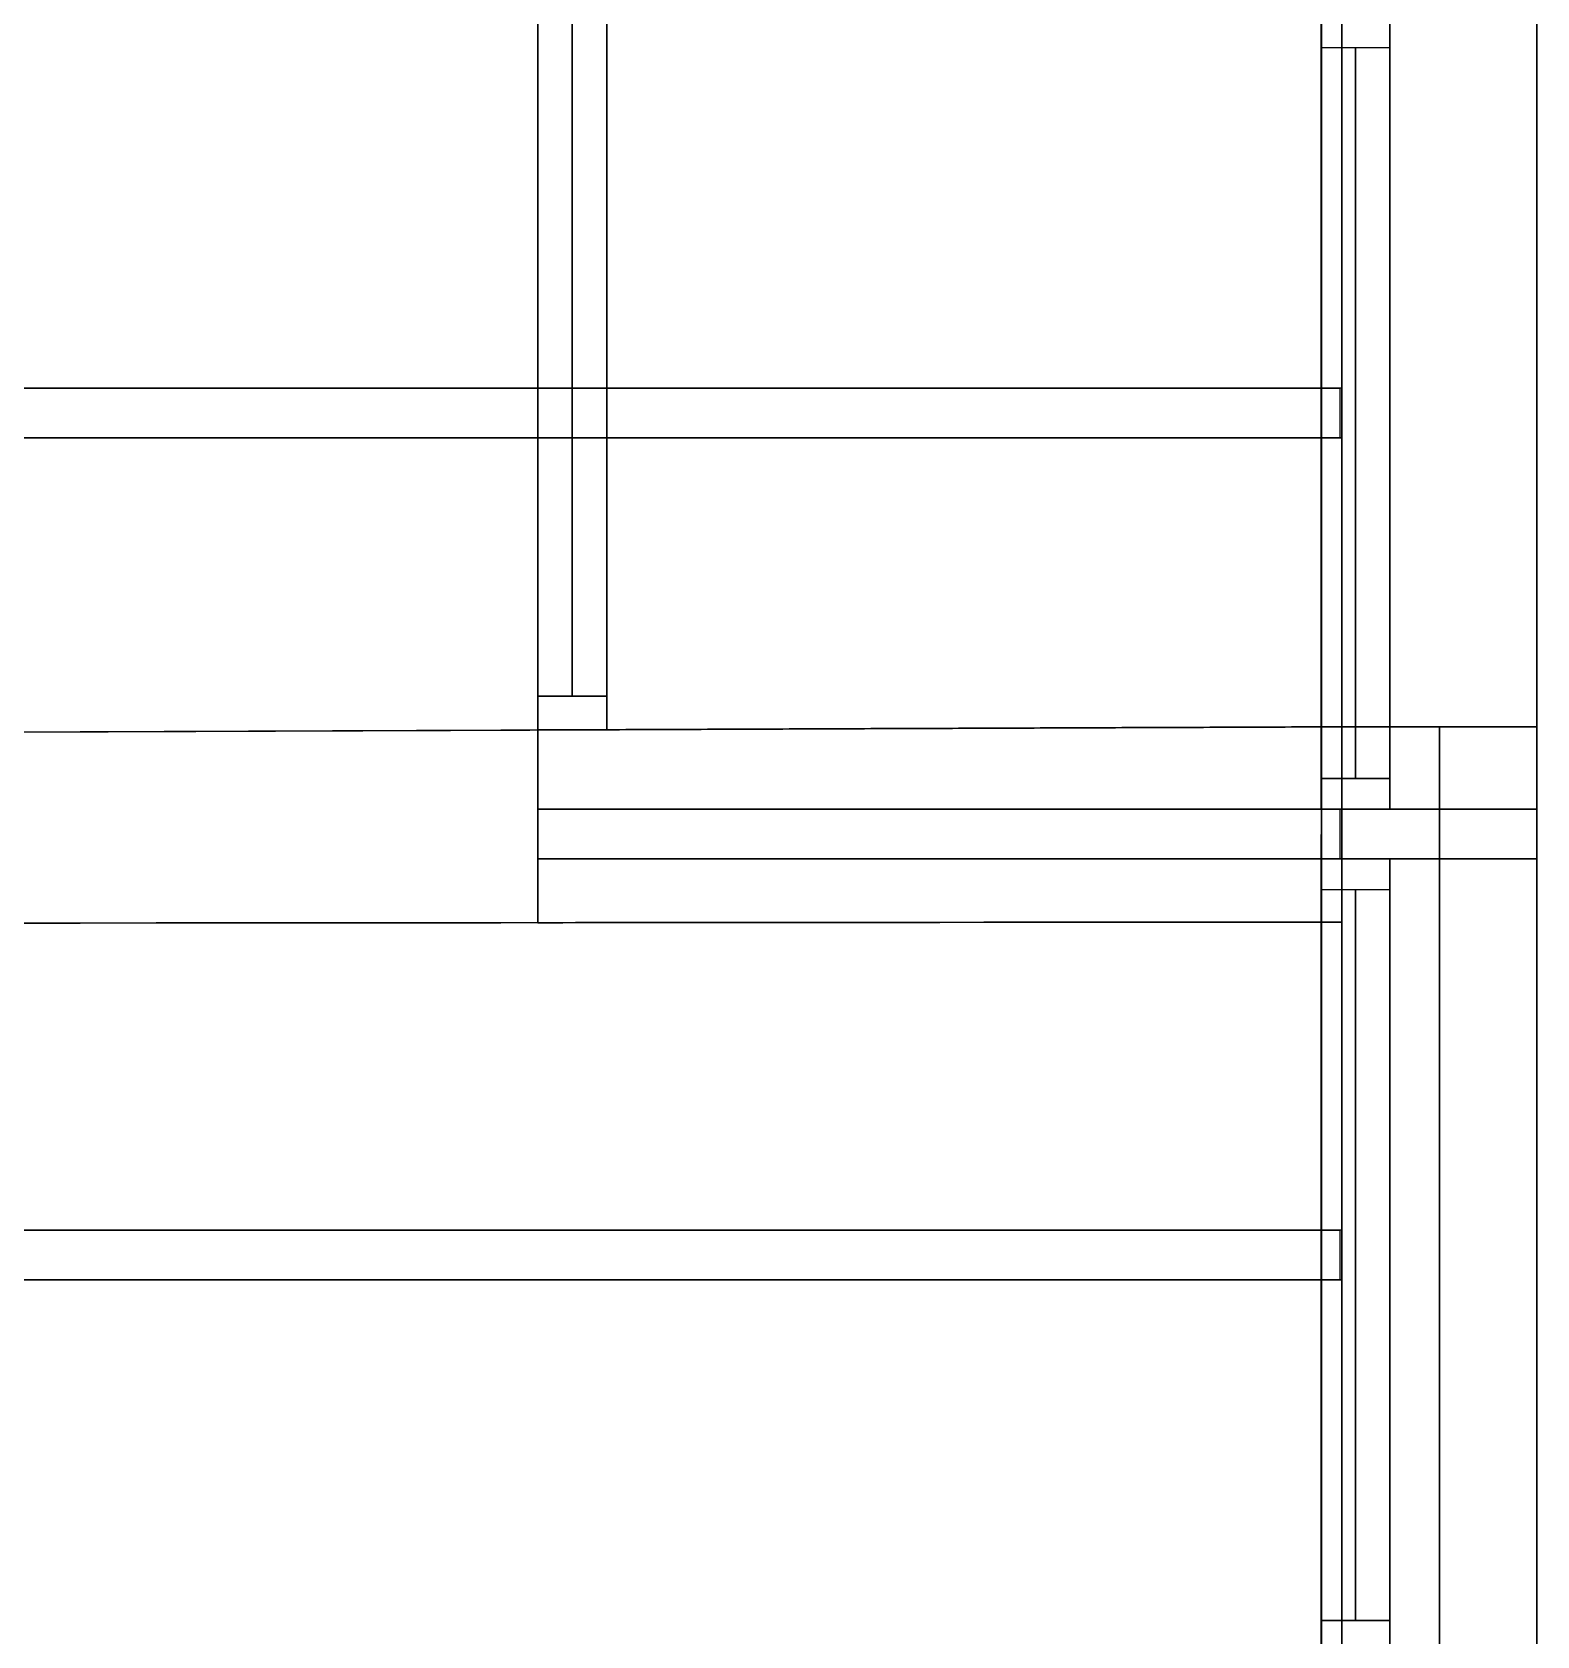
# Model space of a CAD drawing. Header units: millimetres. Extents: x 1429 to 3422, y 966 to 3043.
# Drawn here: x 3225.7 to 3422.3, y 2703.9 to 2913.4 of the extents above; entities that cross this region are included whole.
import ezdxf

# ---------------------------------------------------------------- set-up
doc = ezdxf.new("R2010")
doc.units = ezdxf.units.MM
doc.header["$MEASUREMENT"] = 0
for name, color, linetype in [('3D_BASE HORMIGON', 7, 'Continuous'), ('3D_CARPINTER_A', 7, 'Continuous'), ('3D_CUBIERTA', 7, 'Continuous'), ('3D_MURO', 1, 'Continuous'), ('3D_PILARES', 2, 'Continuous'), ('3D_PISO', 7, 'Continuous'), ('3D_VIDRIO', 131, 'Continuous'), ('3D_VIGAS', 5, 'Continuous')]:
    doc.layers.add(name, color=color, linetype=linetype)

msp = doc.modelspace()

# ---------------------------------------------------------------- linework, layer by layer
at = {"layer": '3D_BASE HORMIGON'}
for p, q in [((3396.79, 2822.63, 270), (3396.79, 2822.63, 300)), ((3422.29, 2822.63, 300), (3396.79, 2822.63, 300)), ((3422.29, 2822.63, 270), (3396.79, 2822.63, 270)), ((3396.79, 2822.63, 285), (3422.29, 2822.63, 285)), ((3409.54, 2822.63, 270), (3409.54, 2822.63, 300)), ((3422.29, 2822.63, 300), (3422.29, 2822.63, 270))]:
    msp.add_line(p, q, dxfattribs=at)
for points in [[(3422.29, 3042.63), (3422.29, 2354.63), (2872.29, 2354.63), (2872.29, 2601.13), (2846.79, 2601.13), (2846.79, 2602.63), (2534.29, 2602.63), (2534.29, 2822.63), (2734.29, 2822.63), (2734.29, 3042.63), (3422.29, 3042.63)], [(3422.29, 3042.63), (3422.29, 2354.63)], [(3422.29, 2354.63), (3422.29, 3042.63)], [(3422.29, 3042.63), (3422.29, 2354.63)], [(3396.79, 2822.63), (3396.79, 2354.63)], [(3422.29, 2822.63), (3422.29, 2354.63)]]:
    msp.add_lwpolyline(points, dxfattribs=at)
for points in [[(3396.79, 2822.63, 270), (3396.79, 2588.63, 270), (3396.79, 2354.63, 270)], [(3396.79, 2354.63, 300), (3396.79, 2588.63, 300), (3396.79, 2822.63, 300)], [(3409.54, 2822.63, 300), (3409.54, 2588.63, 300), (3409.54, 2354.63, 300)], [(3409.54, 2354.63, 270), (3409.54, 2588.63, 270), (3409.54, 2822.63, 270)], [(3422.29, 2354.63, 300), (3422.29, 2588.63, 300), (3422.29, 2822.63, 300)], [(3422.29, 2822.63, 270), (3422.29, 2588.63, 270), (3422.29, 2354.63, 270)]]:
    msp.add_open_spline(points, degree=2, dxfattribs=at)
at = {"layer": '3D_CARPINTER_A'}
msp.add_polyline3d([(1457.29, 1914.63, 432.63), (1457.29, 1722.63, 432.63), (1657.29, 1722.63, 465.35), (1657.29, 1716.63, 465.35), (1689.23, 1716.63, 470.58), (1689.79, 1500.13, 470.67), (2294.09, 1500.13, 569.56), (2296.79, 1940.96, 570), (2844.09, 1940.13, 659.69), (2846.79, 2380.96, 660), (3394.09, 2380.13, 749.62), (3394.15, 3014.73, 749.57), (2759.79, 3017.13, 645.76), (2759.79, 2794.63, 645.76), (2562.29, 2794.63, 613.45), (2562.29, 2577.13, 613.45), (2209.79, 2577.13, 555.76), (2209.79, 2356.13, 555.76), (2010.79, 2356.13, 523.2), (2010.79, 2136.13, 523.2), (1657.29, 2136.13, 465.35), (1657.29, 1914.63, 465.35), (1457.29, 1914.63, 432.63)], dxfattribs=at)
for points, knots in [([(3291.79, 2822.21, 540), (3291.79, 2826.53, 540), (3291.79, 2835.13, 540), (3291.79, 2849.76, 540), (3291.79, 2862.04, 540), (3291.79, 2875.32, 540), (3291.79, 2894.04, 540), (3291.79, 2918.67, 540), (3291.79, 2943.29, 540), (3291.79, 2962.01, 540), (3291.79, 2975.29, 540), (3291.79, 2987.57, 540), (3291.79, 3002.2, 540), (3291.79, 3010.8, 540), (3291.79, 3015.12, 540)], [0, 0, 0, 0, 12.9375, 19.40625, 25.875, 32.34375, 38.8125, 51.75, 64.6875, 71.15625, 77.625, 84.09375, 90.5625, 103.5, 103.5, 103.5, 103.5]), ([(3291.79, 3015.12, 300), (3291.79, 3010.8, 300), (3291.79, 3002.2, 300), (3291.79, 2987.57, 300), (3291.79, 2975.29, 300), (3291.79, 2962.01, 300), (3291.79, 2943.29, 300), (3291.79, 2918.67, 300), (3291.79, 2894.04, 300), (3291.79, 2875.32, 300), (3291.79, 2862.04, 300), (3291.79, 2849.76, 300), (3291.79, 2835.13, 300), (3291.79, 2826.53, 300), (3291.79, 2822.21, 300)], [343.5, 343.5, 343.5, 343.5, 356.4375, 362.90625, 369.375, 375.84375, 382.3125, 395.25, 408.1875, 414.65625, 421.125, 427.59375, 434.0625, 447, 447, 447, 447]), ([(3300.79, 2822.21, 540), (3300.79, 2826.53, 540), (3300.79, 2835.13, 540), (3300.79, 2849.76, 540), (3300.79, 2862.04, 540), (3300.79, 2875.32, 540), (3300.79, 2894.04, 540), (3300.79, 2918.67, 540), (3300.79, 2943.29, 540), (3300.79, 2962.01, 540), (3300.79, 2975.29, 540), (3300.79, 2987.57, 540), (3300.79, 3002.2, 540), (3300.79, 3010.8, 540), (3300.79, 3015.12, 540)], [0, 0, 0, 0, 12.9375, 19.40625, 25.875, 32.34375, 38.8125, 51.75, 64.6875, 71.15625, 77.625, 84.09375, 90.5625, 103.5, 103.5, 103.5, 103.5]), ([(3300.79, 3015.12, 300), (3300.79, 3010.8, 300), (3300.79, 3002.2, 300), (3300.79, 2987.57, 300), (3300.79, 2975.29, 300), (3300.79, 2962.01, 300), (3300.79, 2943.29, 300), (3300.79, 2918.67, 300), (3300.79, 2894.04, 300), (3300.79, 2875.32, 300), (3300.79, 2862.04, 300), (3300.79, 2849.76, 300), (3300.79, 2835.13, 300), (3300.79, 2826.53, 300), (3300.79, 2822.21, 300)], [343.5, 343.5, 343.5, 343.5, 356.4375, 362.90625, 369.375, 375.84375, 382.3125, 395.25, 408.1875, 414.65625, 421.125, 427.59375, 434.0625, 447, 447, 447, 447]), ([(3291.79, 2826.61, 304.27), (3291.79, 2830.17, 304.27), (3291.79, 2837.39, 304.27), (3291.79, 2849.76, 304.27), (3291.79, 2862.04, 304.27), (3291.79, 2875.32, 304.27), (3291.79, 2894.04, 304.27), (3291.79, 2918.67, 304.27), (3291.79, 2943.29, 304.27), (3291.79, 2962.01, 304.27), (3291.79, 2975.29, 304.27), (3291.79, 2987.57, 304.27), (3291.79, 2999.94, 304.27), (3291.79, 3007.16, 304.27), (3291.79, 3010.72, 304.27)], [-423, -423, -423, -423, -414.0625, -407.59375, -401.125, -394.65625, -388.1875, -375.25, -362.3125, -355.84375, -349.375, -342.90625, -336.4375, -327.5, -327.5, -327.5, -327.5]), ([(3291.79, 3010.72, 535.73), (3291.79, 3007.16, 535.73), (3291.79, 2999.94, 535.73), (3291.79, 2987.57, 535.73), (3291.79, 2975.29, 535.73), (3291.79, 2962.01, 535.73), (3291.79, 2943.29, 535.73), (3291.79, 2918.67, 535.73), (3291.79, 2894.04, 535.73), (3291.79, 2875.32, 535.73), (3291.79, 2862.04, 535.73), (3291.79, 2849.76, 535.73), (3291.79, 2837.39, 535.73), (3291.79, 2830.17, 535.73), (3291.79, 2826.61, 535.73)], [-95.5, -95.5, -95.5, -95.5, -86.5625, -80.09375, -73.625, -67.15625, -60.6875, -47.75, -34.8125, -28.34375, -21.875, -15.40625, -8.9375, 0, 0, 0, 0]), ([(3394.09, 2815.88, 633.9), (3394.09, 2823.19, 633.9), (3394.09, 2839.2, 633.9), (3394.09, 2863.63, 633.9), (3394.09, 2888.05, 633.9), (3394.09, 2904.06, 633.9), (3394.09, 2911.37, 633.9)], [-423, -423, -423, -423, -401.125, -375.25, -349.375, -327.5, -327.5, -327.5, -327.5]), ([(3394.09, 2911.37, 747.13), (3394.09, 2904.06, 747.13), (3394.09, 2888.05, 747.13), (3394.09, 2863.63, 747.13), (3394.09, 2839.2, 747.13), (3394.09, 2823.19, 747.13), (3394.09, 2815.88, 747.13)], [-95.5, -95.5, -95.5, -95.5, -73.625, -47.75, -21.875, 0, 0, 0, 0]), ([(3291.79, 2826.61, 535.73), (3291.79, 2826.61, 531.61), (3291.79, 2826.61, 523.76), (3291.79, 2826.61, 512.13), (3291.79, 2826.61, 498.67), (3291.79, 2826.61, 485.85), (3291.79, 2826.61, 474.28), (3291.79, 2826.61, 463.55), (3291.79, 2826.61, 451.76), (3291.79, 2826.61, 435.87), (3291.79, 2826.61, 420), (3291.79, 2826.61, 404.13), (3291.79, 2826.61, 388.24), (3291.79, 2826.61, 376.45), (3291.79, 2826.61, 365.72), (3291.79, 2826.61, 354.15), (3291.79, 2826.61, 341.33), (3291.79, 2826.61, 327.87), (3291.79, 2826.61, 316.24), (3291.79, 2826.61, 308.39), (3291.79, 2826.61, 304.27)], [-655, -655, -655, -655, -644, -636.5, -629, -614, -606.5, -599, -584, -569, -539, -509, -494, -479, -471.5, -464, -449, -441.5, -434, -423, -423, -423, -423]), ([(3300.79, 2826.61, 304.26), (3300.79, 2826.61, 309.72), (3300.79, 2826.61, 319.22), (3300.79, 2826.61, 332.26), (3300.79, 2826.61, 345.14), (3300.79, 2826.61, 357.27), (3300.79, 2826.61, 368.2), (3300.79, 2826.61, 378.33), (3300.79, 2826.61, 389.49), (3300.79, 2826.61, 404.66), (3300.79, 2826.61, 420), (3300.79, 2826.61, 435.34), (3300.79, 2826.61, 450.51), (3300.79, 2826.61, 461.67), (3300.79, 2826.61, 471.8), (3300.79, 2826.61, 482.73), (3300.79, 2826.61, 494.86), (3300.79, 2826.61, 507.74), (3300.79, 2826.61, 520.78), (3300.79, 2826.61, 530.28), (3300.79, 2826.61, 535.74)], [423, 423, 423, 423, 437.5, 444.75, 452, 466.5, 473.75, 481, 495.5, 510, 539, 568, 582.5, 597, 604.25, 611.5, 626, 633.25, 640.5, 655, 655, 655, 655]), ([(3291.79, 2822.21, 300), (3291.79, 2822.21, 305.02), (3291.79, 2822.21, 314.45), (3291.79, 2822.21, 327.87), (3291.79, 2822.21, 341.33), (3291.79, 2822.21, 354.15), (3291.79, 2822.21, 365.72), (3291.79, 2822.21, 376.45), (3291.79, 2822.21, 388.24), (3291.79, 2822.21, 404.13), (3291.79, 2822.21, 420), (3291.79, 2822.21, 435.87), (3291.79, 2822.21, 451.76), (3291.79, 2822.21, 463.55), (3291.79, 2822.21, 474.28), (3291.79, 2822.21, 485.85), (3291.79, 2822.21, 498.67), (3291.79, 2822.21, 512.13), (3291.79, 2822.21, 525.55), (3291.79, 2822.21, 534.98), (3291.79, 2822.21, 540)], [447, 447, 447, 447, 462, 469.5, 477, 492, 499.5, 507, 522, 537, 567, 597, 612, 627, 634.5, 642, 657, 664.5, 672, 687, 687, 687, 687]), ([(3300.79, 2822.21, 300), (3300.79, 2822.21, 305.02), (3300.79, 2822.21, 314.45), (3300.79, 2822.21, 327.87), (3300.79, 2822.21, 341.33), (3300.79, 2822.21, 354.15), (3300.79, 2822.21, 365.72), (3300.79, 2822.21, 376.45), (3300.79, 2822.21, 388.24), (3300.79, 2822.21, 404.13), (3300.79, 2822.21, 420), (3300.79, 2822.21, 435.87), (3300.79, 2822.21, 451.76), (3300.79, 2822.21, 463.55), (3300.79, 2822.21, 474.28), (3300.79, 2822.21, 485.85), (3300.79, 2822.21, 498.67), (3300.79, 2822.21, 512.13), (3300.79, 2822.21, 525.55), (3300.79, 2822.21, 534.98), (3300.79, 2822.21, 540)], [447, 447, 447, 447, 462, 469.5, 477, 492, 499.5, 507, 522, 537, 567, 597, 612, 627, 634.5, 642, 657, 664.5, 672, 687, 687, 687, 687]), ([(3394.09, 2705.88, 633.9), (3394.09, 2713.19, 633.9), (3394.09, 2729.2, 633.9), (3394.09, 2753.63, 633.9), (3394.09, 2778.05, 633.9), (3394.09, 2794.06, 633.9), (3394.09, 2801.37, 633.9)], [-423, -423, -423, -423, -401.125, -375.25, -349.375, -327.5, -327.5, -327.5, -327.5]), ([(3394.09, 2801.37, 747.13), (3394.09, 2794.06, 747.13), (3394.09, 2778.05, 747.13), (3394.09, 2753.63, 747.13), (3394.09, 2729.2, 747.13), (3394.09, 2713.19, 747.13), (3394.09, 2705.88, 747.13)], [-95.5, -95.5, -95.5, -95.5, -73.625, -47.75, -21.875, 0, 0, 0, 0])]:
    msp.add_open_spline(points, degree=3, knots=knots, dxfattribs=at)
for points in [[(3300.79, 2826.61, 535.74), (3300.79, 2831.37, 535.74), (3300.79, 2843.12, 535.74), (3300.79, 2865.68, 535.74), (3300.79, 2891.4, 535.74), (3300.79, 2918.67, 535.74), (3300.79, 2945.93, 535.74), (3300.79, 2971.65, 535.74), (3300.79, 2994.21, 535.74), (3300.79, 3005.96, 535.74), (3300.79, 3010.72, 535.74)], [(3300.79, 3010.72, 304.26), (3300.79, 3005.96, 304.26), (3300.79, 2994.21, 304.26), (3300.79, 2971.65, 304.26), (3300.79, 2945.93, 304.26), (3300.79, 2918.67, 304.26), (3300.79, 2891.4, 304.26), (3300.79, 2865.68, 304.26), (3300.79, 2843.12, 304.26), (3300.79, 2831.37, 304.26), (3300.79, 2826.61, 304.26)], [(3394.09, 2811.88, 751.03), (3394.09, 2820.51, 751.03), (3394.09, 2837.88, 751.03), (3394.09, 2863.63, 751.03), (3394.09, 2889.37, 751.03), (3394.09, 2906.74, 751.03), (3394.09, 2915.38, 751.03)], [(3394.09, 2915.38, 630), (3394.09, 2906.74, 630), (3394.09, 2889.37, 630), (3394.09, 2863.63, 630), (3394.09, 2837.88, 630), (3394.09, 2820.51, 630), (3394.09, 2811.88, 630)], [(3403.09, 2811.88, 751.03), (3403.09, 2820.51, 751.03), (3403.09, 2837.88, 751.03), (3403.09, 2863.63, 751.03), (3403.09, 2889.37, 751.03), (3403.09, 2906.74, 751.03), (3403.09, 2915.38, 751.03)], [(3403.09, 2915.38, 630), (3403.09, 2906.74, 630), (3403.09, 2889.37, 630), (3403.09, 2863.63, 630), (3403.09, 2837.88, 630), (3403.09, 2820.51, 630), (3403.09, 2811.88, 630)], [(3394.09, 2911.37, 633.9), (3397.09, 2911.37, 633.9), (3400.09, 2911.37, 633.9), (3403.09, 2911.37, 633.9)], [(3394.09, 2911.37, 633.9), (3394.09, 2911.37, 707.47), (3394.09, 2911.37, 673.57), (3394.09, 2911.37, 747.13)], [(3394.09, 2911.37, 747.13), (3397.09, 2911.37, 747.13), (3400.09, 2911.37, 747.13), (3403.09, 2911.37, 747.13)], [(3403.09, 2815.88, 747.13), (3403.09, 2823.87, 747.13), (3403.09, 2839.87, 747.13), (3403.09, 2863.63, 747.13), (3403.09, 2887.38, 747.13), (3403.09, 2903.39, 747.13), (3403.09, 2911.37, 747.13)], [(3403.09, 2911.37, 633.9), (3403.09, 2903.39, 633.9), (3403.09, 2887.38, 633.9), (3403.09, 2863.63, 633.9), (3403.09, 2839.87, 633.9), (3403.09, 2823.87, 633.9), (3403.09, 2815.88, 633.9)], [(3403.09, 2911.37, 747.13), (3403.09, 2911.37, 673.57), (3403.09, 2911.37, 707.47), (3403.09, 2911.37, 633.9)], [(3300.79, 2826.61, 535.74), (3297.79, 2826.61, 535.74), (3294.79, 2826.61, 535.74), (3291.79, 2826.61, 535.74)], [(3291.79, 2826.61, 304.26), (3294.79, 2826.61, 304.26), (3297.79, 2826.61, 304.26), (3300.79, 2826.61, 304.26)], [(3300.79, 2822.21, 540), (3297.79, 2822.21, 540), (3294.79, 2822.21, 540), (3291.79, 2822.21, 540)], [(3291.79, 2822.21, 300), (3294.79, 2822.21, 300), (3297.79, 2822.21, 300), (3300.79, 2822.21, 300)], [(3403.09, 2815.88, 747.13), (3400.09, 2815.88, 747.13), (3397.09, 2815.88, 747.13), (3394.09, 2815.88, 747.13)], [(3394.09, 2815.88, 747.13), (3394.09, 2815.88, 673.57), (3394.09, 2815.88, 707.47), (3394.09, 2815.88, 633.9)], [(3394.09, 2815.88, 633.9), (3397.09, 2815.88, 633.9), (3400.09, 2815.88, 633.9), (3403.09, 2815.88, 633.9)], [(3403.09, 2815.88, 633.9), (3403.09, 2815.88, 707.47), (3403.09, 2815.88, 673.57), (3403.09, 2815.88, 747.13)], [(3403.09, 2811.88, 751.03), (3400.09, 2811.88, 751.03), (3397.09, 2811.88, 751.03), (3394.09, 2811.88, 751.03)], [(3394.09, 2811.88, 630), (3397.09, 2811.88, 630), (3400.09, 2811.88, 630), (3403.09, 2811.88, 630)], [(3394.09, 2811.88, 630), (3394.09, 2811.88, 710), (3394.09, 2811.88, 671.03), (3394.09, 2811.88, 751.03)], [(3403.09, 2811.88, 630), (3403.09, 2811.88, 710), (3403.09, 2811.88, 671.03), (3403.09, 2811.88, 751.03)], [(3394.09, 2701.88, 751.03), (3394.09, 2710.51, 751.03), (3394.09, 2727.88, 751.03), (3394.09, 2753.63, 751.03), (3394.09, 2779.37, 751.03), (3394.09, 2796.74, 751.03), (3394.09, 2805.38, 751.03)], [(3394.09, 2805.38, 751.03), (3397.09, 2805.38, 751.03), (3400.09, 2805.38, 751.03), (3403.09, 2805.38, 751.03)], [(3394.09, 2805.38, 751.03), (3394.09, 2805.38, 671.03), (3394.09, 2805.38, 710), (3394.09, 2805.38, 630)], [(3394.09, 2805.38, 630), (3397.09, 2805.38, 630), (3400.09, 2805.38, 630), (3403.09, 2805.38, 630)], [(3394.09, 2805.38, 630), (3394.09, 2796.74, 630), (3394.09, 2779.37, 630), (3394.09, 2753.63, 630), (3394.09, 2727.88, 630), (3394.09, 2710.51, 630), (3394.09, 2701.88, 630)], [(3403.09, 2701.88, 751.03), (3403.09, 2710.51, 751.03), (3403.09, 2727.88, 751.03), (3403.09, 2753.63, 751.03), (3403.09, 2779.37, 751.03), (3403.09, 2796.74, 751.03), (3403.09, 2805.38, 751.03)], [(3403.09, 2805.38, 630), (3403.09, 2796.74, 630), (3403.09, 2779.37, 630), (3403.09, 2753.63, 630), (3403.09, 2727.88, 630), (3403.09, 2710.51, 630), (3403.09, 2701.88, 630)], [(3403.09, 2805.38, 751.03), (3403.09, 2805.38, 671.03), (3403.09, 2805.38, 710), (3403.09, 2805.38, 630)], [(3394.09, 2801.37, 633.9), (3397.09, 2801.37, 633.9), (3400.09, 2801.37, 633.9), (3403.09, 2801.37, 633.9)], [(3394.09, 2801.37, 633.9), (3394.09, 2801.37, 707.47), (3394.09, 2801.37, 673.57), (3394.09, 2801.37, 747.13)], [(3394.09, 2801.37, 747.13), (3397.09, 2801.37, 747.13), (3400.09, 2801.37, 747.13), (3403.09, 2801.37, 747.13)], [(3403.09, 2705.88, 747.13), (3403.09, 2713.87, 747.13), (3403.09, 2729.87, 747.13), (3403.09, 2753.63, 747.13), (3403.09, 2777.38, 747.13), (3403.09, 2793.39, 747.13), (3403.09, 2801.37, 747.13)], [(3403.09, 2801.37, 633.9), (3403.09, 2793.39, 633.9), (3403.09, 2777.38, 633.9), (3403.09, 2753.63, 633.9), (3403.09, 2729.87, 633.9), (3403.09, 2713.87, 633.9), (3403.09, 2705.88, 633.9)], [(3403.09, 2801.37, 747.13), (3403.09, 2801.37, 673.57), (3403.09, 2801.37, 707.47), (3403.09, 2801.37, 633.9)], [(3403.09, 2705.88, 747.13), (3400.09, 2705.88, 747.13), (3397.09, 2705.88, 747.13), (3394.09, 2705.88, 747.13)], [(3394.09, 2705.88, 747.13), (3394.09, 2705.88, 673.57), (3394.09, 2705.88, 707.47), (3394.09, 2705.88, 633.9)], [(3394.09, 2705.88, 633.9), (3397.09, 2705.88, 633.9), (3400.09, 2705.88, 633.9), (3403.09, 2705.88, 633.9)], [(3403.09, 2705.88, 633.9), (3403.09, 2705.88, 707.47), (3403.09, 2705.88, 673.57), (3403.09, 2705.88, 747.13)]]:
    msp.add_open_spline(points, degree=3, dxfattribs=at)
at = {"layer": '3D_CUBIERTA', "extrusion": (0, 7.89606e-05, 1)}
for points in [[(3394.09, 2380.07), (3394.15, 3014.67)], [(3394.15, 3014.67), (3394.09, 2380.07)]]:
    msp.add_lwpolyline(points, dxfattribs=at)
at = {"layer": '3D_CUBIERTA'}
for points in [[(3422.29, 2354.63, 757.17), (3422.29, 2698.63, 757.17), (3422.29, 3042.63, 757.17)], [(3422.29, 3042.63, 762.17), (3422.29, 2698.63, 762.17), (3422.29, 2354.63, 762.17)]]:
    msp.add_open_spline(points, degree=2, dxfattribs=at)
at = {"layer": '3D_MURO'}
for p, q in [((3291.79, 2822.21, 540), (3291.79, 2822.21, 570)), ((3396.79, 2822.63, 300), (3396.79, 2822.63, 570)), ((3396.79, 2822.63, 540), (3396.79, 2822.63, 570)), ((3422.29, 2822.63, 540), (3396.79, 2822.63, 540)), ((3422.29, 2822.63, 540), (3396.79, 2822.63, 540)), ((3396.79, 2797.13, 300), (3396.79, 2797.13, 570))]:
    msp.add_line(p, q, dxfattribs=at)
at = {"layer": '3D_MURO', "extrusion": (-0.161489, 0, 0.986875)}
msp.add_lwpolyline([(-1942.63, 1479.65), (-1694.63, 1479.65), (-1694.63, 1710.68), (-1474.63, 1710.68), (-1474.63, 2384.53), (-1914.63, 2384.53), (-1914.63, 2941.84), (-2354.63, 2941.84), (-2354.63, 3499.16), (-3042.63, 3499.16), (-3042.63, 2802.01), (-2822.63, 2802.01), (-2822.63, 2599.35), (-2602.63, 2599.35), (-2602.63, 2244.69), (-2382.63, 2244.69), (-2382.63, 2042.03), (-2162.63, 2042.03), (-2162.63, 1682.31), (-1942.63, 1682.31), (-1942.63, 1479.65)], dxfattribs=at)
at = {"layer": '3D_MURO'}
for points in [[(3396.79, 3014.63), (3396.79, 2822.63)], [(3396.79, 2380.13), (3396.79, 3014.63)], [(3422.29, 3014.63), (3422.29, 2380.13)], [(3422.29, 2822.63), (3422.29, 3014.63)], [(3396.79, 2822.63), (2957.29, 2820.9)], [(3396.79, 2797.13), (3396.79, 2822.63)], [(3396.79, 2822.63), (3396.79, 2797.13)], [(2957.29, 2796.78), (3396.79, 2797.13)]]:
    msp.add_lwpolyline(points, dxfattribs=at)
at = {"layer": '3D_MURO', "extrusion": (0, 1, 0)}
for points in [[(-3396.79, 540), (-3396.79, 300)], [(-3422.29, 300), (-3422.29, 540)]]:
    msp.add_lwpolyline(points, dxfattribs=at)
at = {"layer": '3D_MURO'}
for points, degree in [([(3291.79, 2822.21, 540), (3291.79, 2918.67, 540), (3291.79, 3015.12, 540)], 2), ([(3291.79, 3015.12, 570), (3291.79, 2918.67, 570), (3291.79, 2822.21, 570)], 2), ([(3396.79, 3014.63, 540), (3396.79, 2918.63, 540), (3396.79, 2822.63, 540)], 2), ([(3396.79, 2822.63, 570), (3396.79, 2918.63, 570), (3396.79, 3014.63, 570)], 2), ([(3396.79, 3014.63, 540), (3396.79, 2918.63, 540), (3396.79, 2822.63, 540)], 2), ([(3396.79, 2380.13, 630), (3396.79, 2697.38, 630), (3396.79, 3014.63, 630)], 2), ([(3422.29, 3014.63, 630), (3422.29, 2697.38, 630), (3422.29, 2380.13, 630)], 2), ([(3422.29, 2822.63, 540), (3422.29, 2918.63, 540), (3422.29, 3014.63, 540)], 2), ([(2759.79, 2820.13, 645.76), (3025.79, 2821.17, 689.29), (3291.79, 2822.21, 732.82)], 2), ([(2759.79, 2820.13, 645.76), (2937.12, 2820.82, 674.78), (3114.45, 2821.52, 703.8), (3291.79, 2822.21, 732.82)], 3), ([(3291.79, 2822.21, 570), (3344.29, 2822.42, 570), (3396.79, 2822.63, 570)], 2), ([(3396.79, 2822.63, 540), (3344.29, 2822.42, 540), (3291.79, 2822.21, 540)], 2), ([(3291.79, 2822.21, 570), (3344.29, 2822.42, 570), (3396.79, 2822.63, 570)], 2), ([(3291.79, 2822.21, 732.82), (3291.79, 2813.82, 732.82), (3291.8, 2805.43, 732.82), (3291.8, 2797.04, 732.82)], 3), ([(3291.79, 2797.04, 570), (3291.79, 2809.63, 570), (3291.79, 2822.21, 570)], 2), ([(3291.79, 2822.21, 570), (3291.79, 2822.21, 651.41), (3291.79, 2822.21, 732.82)], 2), ([(3291.79, 2822.21, 732.82), (3291.79, 2809.63, 732.82), (3291.8, 2797.04, 732.82)], 2), ([(3291.79, 2797.04, 570), (3291.79, 2809.63, 570), (3291.79, 2822.21, 570)], 2), ([(3291.79, 2822.21, 570), (3291.79, 2822.21, 624.27), (3291.79, 2822.21, 678.55), (3291.79, 2822.21, 732.82)], 3), ([(3396.79, 2822.63, 570), (3396.79, 2809.88, 570), (3396.79, 2797.13, 570)], 2), ([(3422.29, 2822.63, 300), (3413.79, 2822.63, 300), (3405.29, 2822.63, 300), (3396.79, 2822.63, 300)], 3), ([(3396.79, 2822.63, 540), (3396.79, 2822.63, 420), (3396.79, 2822.63, 300)], 2), ([(3422.29, 2822.63, 300), (3413.79, 2822.63, 300), (3405.29, 2822.63, 300), (3396.79, 2822.63, 300)], 3), ([(3422.29, 2822.63, 300), (3422.29, 2666.63, 300), (3422.29, 2510.63, 300), (3422.29, 2354.63, 300)], 3), ([(3422.29, 2822.63, 300), (3422.29, 2822.63, 420), (3422.29, 2822.63, 540)], 2), ([(3291.8, 2797.04, 732.82), (3025.79, 2796.83, 689.29), (2759.79, 2796.63, 645.76)], 2), ([(3291.79, 2797.04, 732.82), (3114.45, 2796.9, 703.8), (2937.12, 2796.76, 674.78), (2759.79, 2796.63, 645.76)], 3), ([(3396.79, 2797.13, 570), (3344.29, 2797.08, 570), (3291.79, 2797.04, 570)], 2), ([(3291.79, 2797.04, 570), (3326.79, 2797.07, 570), (3361.79, 2797.1, 570), (3396.79, 2797.13, 570)], 3), ([(3291.8, 2797.04, 732.82), (3291.79, 2797.04, 651.41), (3291.79, 2797.04, 570)], 2), ([(3291.79, 2797.04, 732.82), (3291.79, 2797.04, 678.55), (3291.79, 2797.04, 624.27), (3291.79, 2797.04, 570)], 3)]:
    msp.add_open_spline(points, degree=degree, dxfattribs=at)
at = {"layer": '3D_MURO', "extrusion": (5.39506e-08, -1.37466e-05, -1)}
msp.add_open_spline([(3396.79, 2822.63, 570), (3361.79, 2822.49, 570), (3326.79, 2822.35, 570), (3291.79, 2822.21, 570)], degree=3, dxfattribs=at)
at = {"layer": '3D_MURO', "extrusion": (8.77861e-07, -2.57739e-16, -1)}
msp.add_open_spline([(3396.79, 2354.63, 300), (3396.79, 2510.63, 300), (3396.79, 2666.63, 300), (3396.79, 2822.63, 300)], degree=3, dxfattribs=at)
at = {"layer": '3D_PILARES'}
for p, q in [((3396.79, 2811.88, 630), (3396.79, 2811.88, 750)), ((3422.29, 2811.88, 630), (3422.29, 2811.88, 754.17)), ((3396.79, 2805.38, 630), (3396.79, 2805.38, 750)), ((3422.29, 2805.38, 630), (3422.29, 2805.38, 754.17))]:
    msp.add_line(p, q, dxfattribs=at)
for points in [[(3396.79, 2811.88), (3396.79, 2805.38)], [(3422.29, 2811.88), (3396.79, 2811.88)], [(3422.29, 2805.38), (3422.29, 2811.88)], [(3396.79, 2805.38), (3422.29, 2805.38)]]:
    msp.add_lwpolyline(points, dxfattribs=at)
for points in [[(3396.79, 2805.38, 750), (3396.79, 2807.54, 750), (3396.79, 2809.71, 750), (3396.79, 2811.88, 750)], [(3396.79, 2811.88, 750), (3405.29, 2811.88, 751.39), (3413.79, 2811.88, 752.78), (3422.29, 2811.88, 754.17)], [(3422.29, 2811.88, 754.17), (3422.29, 2809.71, 754.17), (3422.29, 2807.54, 754.17), (3422.29, 2805.38, 754.17)], [(3422.29, 2805.38, 754.17), (3413.79, 2805.38, 752.78), (3405.29, 2805.38, 751.39), (3396.79, 2805.38, 750)]]:
    msp.add_open_spline(points, degree=3, dxfattribs=at)
at = {"layer": '3D_PISO'}
for p, q in [((3396.79, 2822.63, 270), (3396.79, 2822.63, 300)), ((3422.29, 2822.63, 270), (3422.29, 2822.63, 300))]:
    msp.add_line(p, q, dxfattribs=at)
for points in [[(3422.29, 3014.63, 270), (3422.29, 2918.63, 270), (3422.29, 2822.63, 270)], [(3422.29, 2822.63, 300), (3422.29, 2918.63, 300), (3422.29, 3014.63, 300)], [(3396.79, 2822.63, 270), (3396.79, 2588.63, 270), (3396.79, 2354.63, 270)], [(3422.29, 2822.63, 270), (3409.54, 2822.63, 270), (3396.79, 2822.63, 270)], [(3396.79, 2822.63, 300), (3409.54, 2822.63, 300), (3422.29, 2822.63, 300)], [(3396.79, 2354.63, 300), (3396.79, 2588.63, 300), (3396.79, 2822.63, 300)]]:
    msp.add_open_spline(points, degree=2, dxfattribs=at)
at = {"layer": '3D_VIDRIO'}
for points in [[(3296.29, 2826.61, 304.26), (3296.29, 2831.04, 304.26), (3296.29, 2842.07, 304.26), (3296.29, 2864.18, 304.26), (3296.29, 2890.35, 304.26), (3296.29, 2918.66, 304.26), (3296.29, 2946.98, 304.26), (3296.29, 2973.15, 304.26), (3296.29, 2995.26, 304.26), (3296.29, 3006.29, 304.26), (3296.29, 3010.72, 304.26)], [(3296.29, 3010.72, 535.74), (3296.29, 3006.29, 535.74), (3296.29, 2995.26, 535.74), (3296.29, 2973.15, 535.74), (3296.29, 2946.98, 535.74), (3296.29, 2918.67, 535.74), (3296.29, 2890.35, 535.74), (3296.29, 2864.18, 535.74), (3296.29, 2842.07, 535.74), (3296.29, 2831.04, 535.74), (3296.29, 2826.61, 535.74)], [(3398.59, 2815.88, 633.9), (3398.59, 2845.59, 633.9), (3398.59, 2881.66, 633.9), (3398.59, 2911.37, 633.9)], [(3398.59, 2911.37, 747.13), (3398.59, 2881.66, 747.13), (3398.59, 2845.59, 747.13), (3398.59, 2815.88, 747.13)], [(3398.59, 2815.88, 747.13), (3398.59, 2815.88, 673.57), (3398.59, 2815.88, 707.47), (3398.59, 2815.88, 633.9)], [(3398.59, 2705.88, 633.9), (3398.59, 2735.59, 633.9), (3398.59, 2771.66, 633.9), (3398.59, 2801.37, 633.9)], [(3398.59, 2801.37, 747.13), (3398.59, 2771.66, 747.13), (3398.59, 2735.59, 747.13), (3398.59, 2705.88, 747.13)], [(3398.59, 2705.88, 747.13), (3398.59, 2705.88, 673.57), (3398.59, 2705.88, 707.47), (3398.59, 2705.88, 633.9)]]:
    msp.add_open_spline(points, degree=3, dxfattribs=at)
at = {"layer": '3D_VIDRIO', "extrusion": (-1, 0, 0)}
for points in [[(3398.59, 2911.37, 633.9), (3398.59, 2911.37, 707.47), (3398.59, 2911.37, 673.57), (3398.59, 2911.37, 747.13)], [(3398.59, 2801.37, 633.9), (3398.59, 2801.37, 707.47), (3398.59, 2801.37, 673.57), (3398.59, 2801.37, 747.13)]]:
    msp.add_open_spline(points, degree=3, dxfattribs=at)
at = {"layer": '3D_VIDRIO'}
msp.add_open_spline([(3296.29, 2826.61, 535.74), (3296.29, 2826.61, 530.28), (3296.29, 2826.61, 520.78), (3296.29, 2826.61, 507.74), (3296.29, 2826.61, 494.86), (3296.29, 2826.61, 482.73), (3296.29, 2826.61, 471.8), (3296.29, 2826.61, 461.67), (3296.29, 2826.61, 450.51), (3296.29, 2826.61, 435.34), (3296.29, 2826.61, 420), (3296.29, 2826.61, 404.66), (3296.29, 2826.61, 389.49), (3296.29, 2826.61, 378.33), (3296.29, 2826.61, 368.2), (3296.29, 2826.61, 357.27), (3296.29, 2826.61, 345.14), (3296.29, 2826.61, 332.26), (3296.29, 2826.61, 319.22), (3296.29, 2826.61, 309.72), (3296.29, 2826.61, 304.26)], degree=3, knots=[0, 0, 0, 0, 14.5, 21.75, 29, 43.5, 50.75, 58, 72.5, 87, 116, 145, 159.5, 174, 181.25, 188.5, 203, 210.25, 217.5, 232, 232, 232, 232], dxfattribs=at)
at = {"layer": '3D_VIGAS'}
for points, knots in [([(3396.79, 2866.88, 750), (3346.2, 2866.88, 741.72), (3228.3, 2866.88, 722.43), (3076.95, 2866.88, 697.66), (3035.79, 2866.88, 690.93)], [1249.646178, 1249.646178, 1249.646178, 1249.646178, 1403.41445, 1458.062539, 1458.062539, 1458.062539, 1458.062539]), ([(3035.79, 2866.88, 645.93), (3074.02, 2866.88, 652.18), (3223.6, 2866.88, 676.66), (3342.56, 2866.88, 696.13), (3396.54, 2866.88, 704.96)], [1032.329881, 1032.329881, 1032.329881, 1032.329881, 1082.877906, 1236.646178, 1236.646178, 1236.646178, 1236.646178]), ([(3396.54, 2860.38, 704.96), (3342.56, 2860.38, 696.13), (3223.6, 2860.38, 676.66), (3074.02, 2860.38, 652.18), (3035.79, 2860.38, 645.93)], [0, 0, 0, 0, 153.768272, 204.316297, 204.316297, 204.316297, 204.316297]), ([(3035.79, 2860.38, 690.93), (3076.95, 2860.38, 697.66), (3228.3, 2860.38, 722.43), (3346.2, 2860.38, 741.72), (3396.79, 2860.38, 750)], [2277.875996, 2277.875996, 2277.875996, 2277.875996, 2332.524084, 2486.292356, 2486.292356, 2486.292356, 2486.292356]), ([(2759.79, 2756.88, 600.76), (2770.41, 2756.88, 602.5), (2842.7, 2756.88, 614.33), (2977.18, 2756.88, 636.34), (3208.27, 2756.88, 674.15), (3342.56, 2756.88, 696.13), (3396.54, 2756.88, 704.96)], [915.829863, 915.829863, 915.829863, 915.829863, 929.109634, 1005.99377, 1082.877906, 1236.646178, 1236.646178, 1236.646178, 1236.646178]), ([(3396.54, 2750.38, 704.96), (3342.56, 2750.38, 696.13), (3208.27, 2750.38, 674.15), (2977.18, 2750.38, 636.34), (2842.7, 2750.38, 614.33), (2770.41, 2750.38, 602.5), (2759.79, 2750.38, 600.76)], [0, 0, 0, 0, 153.768272, 230.652408, 307.536545, 320.816316, 320.816316, 320.816316, 320.816316]), ([(2759.79, 2750.38, 645.76), (2773.85, 2750.38, 648.07), (2849.64, 2750.38, 660.47), (2987.13, 2750.38, 682.97), (3215.72, 2750.38, 720.37), (3346.2, 2750.38, 741.72), (3396.79, 2750.38, 750)], [2161.194768, 2161.194768, 2161.194768, 2161.194768, 2178.755812, 2255.639948, 2332.524084, 2486.292356, 2486.292356, 2486.292356, 2486.292356])]:
    msp.add_open_spline(points, degree=3, knots=knots, dxfattribs=at)
for points in [[(3396.54, 2866.88, 704.96), (3396.54, 2864.71, 704.96), (3396.54, 2862.54, 704.96), (3396.54, 2860.38, 704.96)], [(3396.79, 2860.38, 750), (3396.79, 2862.54, 750), (3396.79, 2864.71, 750), (3396.79, 2866.88, 750)], [(3396.79, 2811.88, 750), (3370.66, 2811.88, 745.73), (3334.83, 2811.88, 739.86), (3291.79, 2811.88, 732.82)], [(3291.79, 2805.38, 687.82), (3291.79, 2807.54, 687.82), (3291.79, 2809.71, 687.82), (3291.79, 2811.88, 687.82)], [(3291.79, 2811.88, 687.82), (3334.02, 2811.88, 694.73), (3369.68, 2811.88, 700.56), (3396.54, 2811.88, 704.96)], [(3396.54, 2811.88, 704.96), (3396.54, 2809.71, 704.96), (3396.54, 2807.54, 704.96), (3396.54, 2805.38, 704.96)], [(3396.79, 2805.38, 750), (3396.79, 2807.54, 750), (3396.79, 2809.71, 750), (3396.79, 2811.88, 750)], [(3396.54, 2805.38, 704.96), (3369.68, 2805.38, 700.56), (3334.02, 2805.38, 694.73), (3291.79, 2805.38, 687.82)], [(3291.8, 2805.38, 732.82), (3334.83, 2805.38, 739.86), (3370.66, 2805.38, 745.73), (3396.79, 2805.38, 750)], [(3396.54, 2756.88, 704.96), (3396.54, 2754.71, 704.96), (3396.54, 2752.54, 704.96), (3396.54, 2750.38, 704.96)], [(3396.79, 2750.38, 750), (3396.79, 2752.54, 750), (3396.79, 2754.71, 750), (3396.79, 2756.88, 750)]]:
    msp.add_open_spline(points, degree=3, dxfattribs=at)
at = {"layer": '3D_VIGAS', "extrusion": (1.1329e-11, 1, -6.08746e-14)}
for points in [[(3396.79, 2866.88, 750), (3396.79, 2866.88, 742.5), (3396.74, 2866.88, 727.49), (3396.62, 2866.88, 712.47), (3396.54, 2866.88, 704.96)], [(3396.79, 2811.88, 750), (3396.79, 2811.88, 742.5), (3396.74, 2811.88, 727.49), (3396.62, 2811.88, 712.47), (3396.54, 2811.88, 704.96)], [(3396.79, 2756.88, 750), (3396.79, 2756.88, 742.5), (3396.74, 2756.88, 727.49), (3396.62, 2756.88, 712.47), (3396.54, 2756.88, 704.96)]]:
    msp.add_open_spline(points, degree=3, dxfattribs=at)
at = {"layer": '3D_VIGAS', "extrusion": (0, 1, 0)}
for points in [[(3396.79, 2860.38, 750), (3396.79, 2860.38, 742.5), (3396.74, 2860.38, 727.49), (3396.62, 2860.38, 712.47), (3396.54, 2860.38, 704.96)], [(3396.79, 2805.38, 750), (3396.79, 2805.38, 742.5), (3396.74, 2805.38, 727.49), (3396.62, 2805.38, 712.47), (3396.54, 2805.38, 704.96)], [(3396.79, 2750.38, 750), (3396.79, 2750.38, 742.5), (3396.74, 2750.38, 727.49), (3396.62, 2750.38, 712.47), (3396.54, 2750.38, 704.96)]]:
    msp.add_open_spline(points, degree=3, dxfattribs=at)
at = {"layer": '3D_VIGAS', "extrusion": (0.992362, 0.00074319, -0.123356)}
msp.add_open_spline([(3291.79, 2811.88, 732.82), (3291.79, 2809.71, 732.82), (3291.8, 2807.54, 732.82), (3291.8, 2805.38, 732.82)], degree=3, dxfattribs=at)
at = {"layer": '3D_VIGAS', "extrusion": (-0.000929921, -1, 4.51365e-08)}
msp.add_open_spline([(3291.79, 2811.88, 687.82), (3291.79, 2811.88, 702.82), (3291.79, 2811.88, 717.82), (3291.79, 2811.88, 732.82)], degree=3, dxfattribs=at)
at = {"layer": '3D_VIGAS', "extrusion": (6.90469e-05, -1, -5.45857e-09)}
msp.add_open_spline([(3291.8, 2805.38, 732.82), (3291.8, 2805.38, 717.82), (3291.8, 2805.38, 702.82), (3291.79, 2805.38, 687.82)], degree=3, dxfattribs=at)
at = {"layer": '3D_VIGAS', "extrusion": (-0.161489, -0.000552376, 0.986874)}
msp.add_open_spline([(3396.79, 2756.88, 750), (3346.2, 2756.88, 741.72), (3215.72, 2756.88, 720.37), (2987.13, 2756.88, 682.97), (2849.64, 2756.88, 660.47), (2773.85, 2756.88, 648.07), (2759.79, 2756.88, 645.76)], degree=3, knots=[1249.646178, 1249.646178, 1249.646178, 1249.646178, 1403.41445, 1480.298587, 1557.182723, 1574.743766, 1574.743766, 1574.743766, 1574.743766], dxfattribs=at)

doc.saveas('drawing.dxf')
